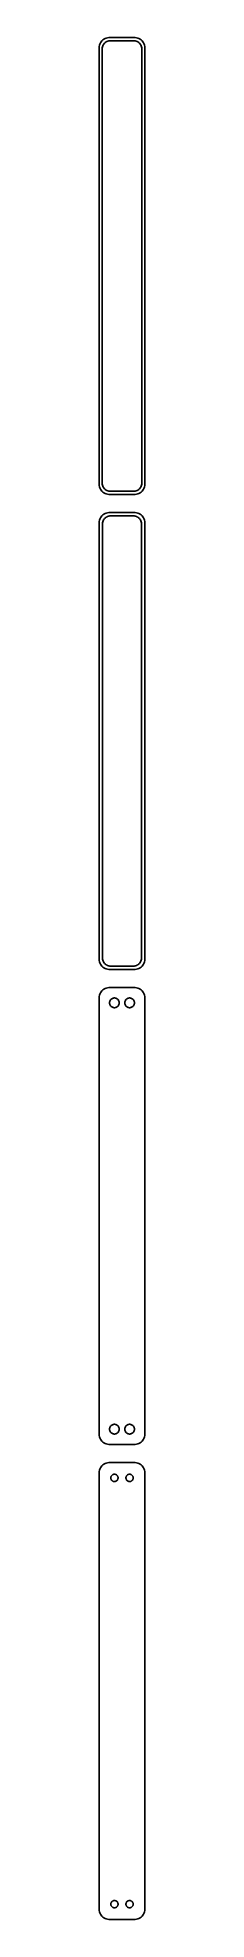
# Model space of a CAD drawing. Header units: metres. Extents: x -11 to 11, y 590 to 1516.
import ezdxf

# ---------------------------------------------------------------- set-up
doc = ezdxf.new("R2010")
doc.units = ezdxf.units.M

msp = doc.modelspace()

# ---------------------------------------------------------------- linework, layer by layer
for p, q in [((-11.2106, 1512.13), (-11.25, 1511.5)), ((-11.25, 1511.5), (-11.25, 1296.5)), ((-11.0929, 1512.74), (-11.2106, 1512.13)), ((-10.8989, 1513.34), (-11.0929, 1512.74)), ((-10.6315, 1513.91), (-10.8989, 1513.34)), ((-10.2951, 1514.44), (-10.6315, 1513.91)), ((-9.89484, 1514.92), (-10.2951, 1514.44)), ((-9.43712, 1515.35), (-9.89484, 1514.92)), ((-9.75, 1511), (-9.71844, 1511.5)), ((-9.75, 1297), (-9.75, 1511)), ((-9.71844, 1511.5), (-9.62433, 1511.99)), ((-9.62433, 1511.99), (-9.4691, 1512.47)), ((-9.4691, 1512.47), (-9.25522, 1512.93)), ((-8.92912, 1515.72), (-9.43712, 1515.35)), ((-9.25522, 1512.93), (-8.98605, 1513.35)), ((-8.98605, 1513.35), (-8.66586, 1513.74)), ((-8.37889, 1516.02), (-8.92912, 1515.72)), ((-8.66586, 1513.74), (-8.29968, 1514.08)), ((-7.79507, 1516.26), (-8.37889, 1516.02)), ((-8.29968, 1514.08), (-7.8933, 1514.38)), ((-7.8933, 1514.38), (-7.45311, 1514.62)), ((-7.1869, 1516.41), (-7.79507, 1516.26)), ((-7.45311, 1514.62), (-6.98605, 1514.8)), ((-6.56395, 1516.49), (-7.1869, 1516.41)), ((-6.98605, 1514.8), (-6.49951, 1514.93)), ((6.56395, 1516.49), (-6.56395, 1516.49)), ((-6.49951, 1514.93), (-6.00116, 1514.99)), ((-6.00116, 1514.99), (6.00116, 1514.99)), ((6.00116, 1514.99), (6.49951, 1514.93)), ((6.49951, 1514.93), (6.98605, 1514.8)), ((7.1869, 1516.41), (6.56395, 1516.49)), ((6.98605, 1514.8), (7.45311, 1514.62)), ((7.79507, 1516.26), (7.1869, 1516.41)), ((7.45311, 1514.62), (7.8933, 1514.38)), ((8.37889, 1516.02), (7.79507, 1516.26)), ((7.8933, 1514.38), (8.29968, 1514.08)), ((8.29968, 1514.08), (8.66586, 1513.74)), ((8.92912, 1515.72), (8.37889, 1516.02)), ((8.66586, 1513.74), (8.98605, 1513.35)), ((9.43712, 1515.35), (8.92912, 1515.72)), ((8.98605, 1513.35), (9.25522, 1512.93)), ((9.25522, 1512.93), (9.4691, 1512.47)), ((9.89484, 1514.92), (9.43712, 1515.35)), ((9.4691, 1512.47), (9.62433, 1511.99)), ((9.62433, 1511.99), (9.71844, 1511.5)), ((9.71844, 1511.5), (9.75, 1511)), ((9.75, 1511), (9.75, 1297)), ((10.2951, 1514.44), (9.89484, 1514.92)), ((10.6315, 1513.91), (10.2951, 1514.44)), ((10.8989, 1513.34), (10.6315, 1513.91)), ((11.0929, 1512.74), (10.8989, 1513.34)), ((11.2106, 1512.13), (11.0929, 1512.74)), ((11.25, 1511.5), (11.2106, 1512.13)), ((11.25, 1296.5), (11.25, 1511.5)), ((-11.25, 1296.5), (-11.2106, 1295.87)), ((-11.2106, 1295.87), (-11.0929, 1295.26)), ((-11.0929, 1295.26), (-10.8989, 1294.66)), ((-10.8989, 1294.66), (-10.6315, 1294.09)), ((-10.6315, 1294.09), (-10.2951, 1293.56)), ((-10.2951, 1293.56), (-9.89484, 1293.08)), ((-9.89484, 1293.08), (-9.43712, 1292.65)), ((-9.71844, 1296.5), (-9.75, 1297)), ((-9.62433, 1296.01), (-9.71844, 1296.5)), ((-9.4691, 1295.53), (-9.62433, 1296.01)), ((-9.25522, 1295.07), (-9.4691, 1295.53)), ((-9.43712, 1292.65), (-8.92912, 1292.28)), ((-8.98605, 1294.65), (-9.25522, 1295.07)), ((-8.66586, 1294.26), (-8.98605, 1294.65)), ((-8.92912, 1292.28), (-8.37889, 1291.98)), ((-8.29968, 1293.92), (-8.66586, 1294.26)), ((-8.37889, 1291.98), (-7.79507, 1291.74)), ((-7.8933, 1293.62), (-8.29968, 1293.92)), ((-7.45311, 1293.38), (-7.8933, 1293.62)), ((-7.79507, 1291.74), (-7.1869, 1291.59)), ((-6.98605, 1293.2), (-7.45311, 1293.38)), ((-7.1869, 1291.59), (-6.56395, 1291.51)), ((-6.49951, 1293.07), (-6.98605, 1293.2)), ((-6.56395, 1291.51), (6.56395, 1291.51)), ((-6.00116, 1293.01), (-6.49951, 1293.07)), ((6.00116, 1293.01), (-6.00116, 1293.01)), ((6.49951, 1293.07), (6.00116, 1293.01)), ((6.98605, 1293.2), (6.49951, 1293.07)), ((6.56395, 1291.51), (7.1869, 1291.59)), ((7.45311, 1293.38), (6.98605, 1293.2)), ((7.1869, 1291.59), (7.79507, 1291.74)), ((7.8933, 1293.62), (7.45311, 1293.38)), ((7.79507, 1291.74), (8.37889, 1291.98)), ((8.29968, 1293.92), (7.8933, 1293.62)), ((8.66586, 1294.26), (8.29968, 1293.92)), ((8.37889, 1291.98), (8.92912, 1292.28)), ((8.98605, 1294.65), (8.66586, 1294.26)), ((8.92912, 1292.28), (9.43712, 1292.65)), ((9.25522, 1295.07), (8.98605, 1294.65)), ((9.4691, 1295.53), (9.25522, 1295.07)), ((9.43712, 1292.65), (9.89484, 1293.08)), ((9.62433, 1296.01), (9.4691, 1295.53)), ((9.71844, 1296.5), (9.62433, 1296.01)), ((9.75, 1297), (9.71844, 1296.5)), ((9.89484, 1293.08), (10.2951, 1293.56)), ((10.2951, 1293.56), (10.6315, 1294.09)), ((10.6315, 1294.09), (10.8989, 1294.66)), ((10.8989, 1294.66), (11.0929, 1295.26)), ((11.0929, 1295.26), (11.2106, 1295.87)), ((11.2106, 1295.87), (11.25, 1296.5)), ((-10.8989, 1279.34), (-11.0929, 1278.74)), ((-10.6315, 1279.91), (-10.8989, 1279.34)), ((-10.2951, 1280.44), (-10.6315, 1279.91)), ((-9.89484, 1280.92), (-10.2951, 1280.44)), ((-9.43712, 1281.35), (-9.89484, 1280.92)), ((-8.92912, 1281.72), (-9.43712, 1281.35)), ((-9.1436, 1278.87), (-8.88301, 1279.28)), ((-8.37889, 1282.02), (-8.92912, 1281.72)), ((-8.88301, 1279.28), (-8.57301, 1279.65)), ((-8.57301, 1279.65), (-8.21851, 1279.98)), ((-7.79507, 1282.26), (-8.37889, 1282.02)), ((-8.21851, 1279.98), (-7.82506, 1280.27)), ((-7.82506, 1280.27), (-7.39888, 1280.5)), ((-7.1869, 1282.41), (-7.79507, 1282.26)), ((-7.39888, 1280.5), (-6.9467, 1280.68)), ((-6.56395, 1282.49), (-7.1869, 1282.41)), ((-6.9467, 1280.68), (-6.47565, 1280.8)), ((6.56395, 1282.49), (-6.56395, 1282.49)), ((-6.47565, 1280.8), (-5.99316, 1280.86)), ((-5.99316, 1280.86), (5.99316, 1280.86)), ((5.99316, 1280.86), (6.47565, 1280.8)), ((6.47565, 1280.8), (6.9467, 1280.68)), ((7.1869, 1282.41), (6.56395, 1282.49)), ((6.9467, 1280.68), (7.39888, 1280.5)), ((7.79507, 1282.26), (7.1869, 1282.41)), ((7.39888, 1280.5), (7.82506, 1280.27)), ((8.37889, 1282.02), (7.79507, 1282.26)), ((7.82506, 1280.27), (8.21851, 1279.98)), ((8.21851, 1279.98), (8.57301, 1279.65)), ((8.92912, 1281.72), (8.37889, 1282.02)), ((8.57301, 1279.65), (8.88301, 1279.28)), ((8.88301, 1279.28), (9.1436, 1278.87)), ((9.43712, 1281.35), (8.92912, 1281.72)), ((9.89484, 1280.92), (9.43712, 1281.35)), ((10.2951, 1280.44), (9.89484, 1280.92)), ((10.6315, 1279.91), (10.2951, 1280.44)), ((10.8989, 1279.34), (10.6315, 1279.91)), ((11.0929, 1278.74), (10.8989, 1279.34)), ((-11.2106, 1278.13), (-11.25, 1277.5)), ((-11.25, 1277.5), (-11.25, 1062.5)), ((-11.0929, 1278.74), (-11.2106, 1278.13)), ((-9.62262, 1277), (-9.59209, 1277.49)), ((-9.62262, 1063), (-9.62262, 1277)), ((-9.59209, 1277.49), (-9.50096, 1277.96)), ((-9.50096, 1277.96), (-9.35068, 1278.43)), ((-9.35068, 1278.43), (-9.1436, 1278.87)), ((9.1436, 1278.87), (9.35068, 1278.43)), ((9.35068, 1278.43), (9.50096, 1277.96)), ((9.50096, 1277.96), (9.59209, 1277.49)), ((9.59209, 1277.49), (9.62262, 1277)), ((9.62262, 1277), (9.62262, 1063)), ((11.2106, 1278.13), (11.0929, 1278.74)), ((11.25, 1277.5), (11.2106, 1278.13)), ((11.25, 1062.5), (11.25, 1277.5)), ((-11.25, 1062.5), (-11.2106, 1061.87)), ((-11.2106, 1061.87), (-11.0929, 1061.26)), ((-11.0929, 1061.26), (-10.8989, 1060.66)), ((-10.8989, 1060.66), (-10.6315, 1060.09)), ((-10.6315, 1060.09), (-10.2951, 1059.56)), ((-10.2951, 1059.56), (-9.89484, 1059.08)), ((-9.89484, 1059.08), (-9.43712, 1058.65)), ((-9.59209, 1062.51), (-9.62262, 1063)), ((-9.50096, 1062.04), (-9.59209, 1062.51)), ((-9.35068, 1061.57), (-9.50096, 1062.04)), ((-9.43712, 1058.65), (-8.92912, 1058.28)), ((-9.1436, 1061.13), (-9.35068, 1061.57)), ((-8.88301, 1060.72), (-9.1436, 1061.13)), ((-8.92912, 1058.28), (-8.37889, 1057.98)), ((-8.57301, 1060.35), (-8.88301, 1060.72)), ((-8.21851, 1060.02), (-8.57301, 1060.35)), ((-8.37889, 1057.98), (-7.79507, 1057.74)), ((-7.82506, 1059.73), (-8.21851, 1060.02)), ((-7.39888, 1059.5), (-7.82506, 1059.73)), ((-7.79507, 1057.74), (-7.1869, 1057.59)), ((-6.9467, 1059.32), (-7.39888, 1059.5)), ((-7.1869, 1057.59), (-6.56395, 1057.51)), ((-6.47565, 1059.2), (-6.9467, 1059.32)), ((-6.56395, 1057.51), (6.56395, 1057.51)), ((-5.99316, 1059.14), (-6.47565, 1059.2)), ((5.99316, 1059.14), (-5.99316, 1059.14)), ((6.47565, 1059.2), (5.99316, 1059.14)), ((6.9467, 1059.32), (6.47565, 1059.2)), ((6.56395, 1057.51), (7.1869, 1057.59)), ((7.39888, 1059.5), (6.9467, 1059.32)), ((7.1869, 1057.59), (7.79507, 1057.74)), ((7.82506, 1059.73), (7.39888, 1059.5)), ((7.79507, 1057.74), (8.37889, 1057.98)), ((8.21851, 1060.02), (7.82506, 1059.73)), ((8.57301, 1060.35), (8.21851, 1060.02)), ((8.37889, 1057.98), (8.92912, 1058.28)), ((8.88301, 1060.72), (8.57301, 1060.35)), ((9.1436, 1061.13), (8.88301, 1060.72)), ((8.92912, 1058.28), (9.43712, 1058.65)), ((9.35068, 1061.57), (9.1436, 1061.13)), ((9.50096, 1062.04), (9.35068, 1061.57)), ((9.43712, 1058.65), (9.89484, 1059.08)), ((9.59209, 1062.51), (9.50096, 1062.04)), ((9.62262, 1063), (9.59209, 1062.51)), ((9.89484, 1059.08), (10.2951, 1059.56)), ((10.2951, 1059.56), (10.6315, 1060.09)), ((10.6315, 1060.09), (10.8989, 1060.66)), ((10.8989, 1060.66), (11.0929, 1061.26)), ((11.0929, 1061.26), (11.2106, 1061.87)), ((11.2106, 1061.87), (11.25, 1062.5)), ((-8.92912, 1047.72), (-9.43712, 1047.35)), ((-8.37889, 1048.02), (-8.92912, 1047.72)), ((-7.79507, 1048.26), (-8.37889, 1048.02)), ((-7.1869, 1048.41), (-7.79507, 1048.26)), ((-6.56395, 1048.49), (-7.1869, 1048.41)), ((6.56395, 1048.49), (-6.56395, 1048.49)), ((7.1869, 1048.41), (6.56395, 1048.49)), ((7.79507, 1048.26), (7.1869, 1048.41)), ((8.37889, 1048.02), (7.79507, 1048.26)), ((8.92912, 1047.72), (8.37889, 1048.02)), ((9.43712, 1047.35), (8.92912, 1047.72)), ((-11.2106, 1044.13), (-11.25, 1043.5)), ((-11.25, 1043.5), (-11.25, 828.5)), ((-11.0929, 1044.74), (-11.2106, 1044.13)), ((-10.8989, 1045.34), (-11.0929, 1044.74)), ((-10.6315, 1045.91), (-10.8989, 1045.34)), ((-10.2951, 1046.44), (-10.6315, 1045.91)), ((-9.89484, 1046.92), (-10.2951, 1046.44)), ((-9.43712, 1047.35), (-9.89484, 1046.92)), ((-6.14999, 1041), (-6.13107, 1041.3)), ((-6.13107, 1040.7), (-6.14999, 1041)), ((-6.13107, 1041.3), (-6.07458, 1041.6)), ((-6.07458, 1040.4), (-6.13107, 1040.7)), ((-6.07458, 1041.6), (-5.98146, 1041.88)), ((-5.98146, 1040.12), (-6.07458, 1040.4)), ((-5.98146, 1041.88), (-5.85313, 1042.16)), ((-5.85313, 1039.84), (-5.98146, 1040.12)), ((-5.85313, 1042.16), (-5.69164, 1042.41)), ((-5.69164, 1039.59), (-5.85313, 1039.84)), ((-5.69164, 1042.41), (-5.49951, 1042.64)), ((-5.49951, 1039.36), (-5.69164, 1039.59)), ((-5.49951, 1042.64), (-5.27982, 1042.85)), ((-5.27982, 1039.15), (-5.49951, 1039.36)), ((-5.27982, 1042.85), (-5.03598, 1043.03)), ((-5.03598, 1038.97), (-5.27982, 1039.15)), ((-5.03598, 1043.03), (-4.77187, 1043.17)), ((-4.77187, 1038.83), (-5.03598, 1038.97)), ((-4.77187, 1043.17), (-4.49164, 1043.28)), ((-4.49164, 1038.72), (-4.77187, 1038.83)), ((-4.49164, 1043.28), (-4.19971, 1043.36)), ((-4.19971, 1038.64), (-4.49164, 1038.72)), ((-4.19971, 1043.36), (-3.9007, 1043.4)), ((-3.9007, 1038.6), (-4.19971, 1038.64)), ((-3.9007, 1043.4), (-3.59929, 1043.4)), ((-3.59929, 1038.6), (-3.9007, 1038.6)), ((-3.59929, 1043.4), (-3.30028, 1043.36)), ((-3.30028, 1038.64), (-3.59929, 1038.6)), ((-3.30028, 1043.36), (-3.00835, 1043.28)), ((-3.00835, 1038.72), (-3.30028, 1038.64)), ((-3.00835, 1043.28), (-2.72812, 1043.17)), ((-2.72812, 1038.83), (-3.00835, 1038.72)), ((-2.72812, 1043.17), (-2.464, 1043.03)), ((-2.464, 1038.97), (-2.72812, 1038.83)), ((-2.464, 1043.03), (-2.22017, 1042.85)), ((-2.22017, 1039.15), (-2.464, 1038.97)), ((-2.22017, 1042.85), (-2.00047, 1042.64)), ((-2.00047, 1039.36), (-2.22017, 1039.15)), ((-2.00047, 1042.64), (-1.80835, 1042.41)), ((-1.80835, 1039.59), (-2.00047, 1039.36)), ((-1.80835, 1042.41), (-1.64685, 1042.16)), ((-1.64685, 1039.84), (-1.80835, 1039.59)), ((-1.64685, 1042.16), (-1.51852, 1041.88)), ((-1.51852, 1040.12), (-1.64685, 1039.84)), ((-1.51852, 1041.88), (-1.4254, 1041.6)), ((-1.4254, 1040.4), (-1.51852, 1040.12)), ((-1.4254, 1041.6), (-1.36891, 1041.3)), ((-1.36891, 1040.7), (-1.4254, 1040.4)), ((-1.36891, 1041.3), (-1.34999, 1041)), ((-1.34999, 1041), (-1.36891, 1040.7)), ((1.34999, 1041), (1.36891, 1041.3)), ((1.36891, 1040.7), (1.34999, 1041)), ((1.36891, 1041.3), (1.4254, 1041.6)), ((1.4254, 1040.4), (1.36891, 1040.7)), ((1.4254, 1041.6), (1.51852, 1041.88)), ((1.51852, 1040.12), (1.4254, 1040.4)), ((1.51852, 1041.88), (1.64685, 1042.16)), ((1.64685, 1039.84), (1.51852, 1040.12)), ((1.64685, 1042.16), (1.80835, 1042.41)), ((1.80835, 1039.59), (1.64685, 1039.84)), ((1.80835, 1042.41), (2.00047, 1042.64)), ((2.00047, 1039.36), (1.80835, 1039.59)), ((2.00047, 1042.64), (2.22017, 1042.85)), ((2.22017, 1039.15), (2.00047, 1039.36)), ((2.22017, 1042.85), (2.464, 1043.03)), ((2.464, 1038.97), (2.22017, 1039.15)), ((2.464, 1043.03), (2.72812, 1043.17)), ((2.72812, 1038.83), (2.464, 1038.97)), ((2.72812, 1043.17), (3.00835, 1043.28)), ((3.00835, 1038.72), (2.72812, 1038.83)), ((3.00835, 1043.28), (3.30028, 1043.36)), ((3.30028, 1038.64), (3.00835, 1038.72)), ((3.30028, 1043.36), (3.59929, 1043.4)), ((3.59929, 1038.6), (3.30028, 1038.64)), ((3.59929, 1043.4), (3.9007, 1043.4)), ((3.9007, 1038.6), (3.59929, 1038.6)), ((3.9007, 1043.4), (4.19971, 1043.36)), ((4.19971, 1038.64), (3.9007, 1038.6)), ((4.19971, 1043.36), (4.49164, 1043.28)), ((4.49164, 1038.72), (4.19971, 1038.64)), ((4.49164, 1043.28), (4.77187, 1043.17)), ((4.77187, 1038.83), (4.49164, 1038.72)), ((4.77187, 1043.17), (5.03598, 1043.03)), ((5.03598, 1038.97), (4.77187, 1038.83)), ((5.03598, 1043.03), (5.27982, 1042.85)), ((5.27982, 1039.15), (5.03598, 1038.97)), ((5.27982, 1042.85), (5.49951, 1042.64)), ((5.49951, 1039.36), (5.27982, 1039.15)), ((5.49951, 1042.64), (5.69164, 1042.41)), ((5.69164, 1039.59), (5.49951, 1039.36)), ((5.69164, 1042.41), (5.85313, 1042.16)), ((5.85313, 1039.84), (5.69164, 1039.59)), ((5.85313, 1042.16), (5.98146, 1041.88)), ((5.98146, 1040.12), (5.85313, 1039.84)), ((5.98146, 1041.88), (6.07458, 1041.6)), ((6.07458, 1040.4), (5.98146, 1040.12)), ((6.07458, 1041.6), (6.13107, 1041.3)), ((6.13107, 1040.7), (6.07458, 1040.4)), ((6.13107, 1041.3), (6.14999, 1041)), ((6.14999, 1041), (6.13107, 1040.7)), ((9.89484, 1046.92), (9.43712, 1047.35)), ((10.2951, 1046.44), (9.89484, 1046.92)), ((10.6315, 1045.91), (10.2951, 1046.44)), ((10.8989, 1045.34), (10.6315, 1045.91)), ((11.0929, 1044.74), (10.8989, 1045.34)), ((11.2106, 1044.13), (11.0929, 1044.74)), ((11.25, 1043.5), (11.2106, 1044.13)), ((11.25, 828.5), (11.25, 1043.5)), ((-11.25, 828.5), (-11.2106, 827.873)), ((-11.2106, 827.873), (-11.0929, 827.257)), ((-11.0929, 827.257), (-10.8989, 826.659)), ((-10.8989, 826.659), (-10.6315, 826.091)), ((-10.6315, 826.091), (-10.2951, 825.561)), ((-10.2951, 825.561), (-9.89484, 825.077)), ((-9.89484, 825.077), (-9.43712, 824.647)), ((-6.14999, 831), (-6.13107, 831.301)), ((-6.13107, 830.699), (-6.14999, 831)), ((-6.13107, 831.301), (-6.07458, 831.597)), ((-6.07458, 830.403), (-6.13107, 830.699)), ((-6.07458, 831.597), (-5.98146, 831.883)), ((-5.98146, 830.117), (-6.07458, 830.403)), ((-5.98146, 831.883), (-5.85313, 832.156)), ((-5.85313, 829.844), (-5.98146, 830.117)), ((-5.85313, 832.156), (-5.69164, 832.411)), ((-5.69164, 829.589), (-5.85313, 829.844)), ((-5.69164, 832.411), (-5.49951, 832.643)), ((-5.49951, 829.357), (-5.69164, 829.589)), ((-5.49951, 832.643), (-5.27982, 832.849)), ((-5.27982, 829.151), (-5.49951, 829.357)), ((-5.27982, 832.849), (-5.03598, 833.026)), ((-5.03598, 828.974), (-5.27982, 829.151)), ((-5.03598, 833.026), (-4.77187, 833.172)), ((-4.77187, 828.828), (-5.03598, 828.974)), ((-4.77187, 833.172), (-4.49164, 833.283)), ((-4.49164, 828.717), (-4.77187, 828.828)), ((-4.49164, 833.283), (-4.19971, 833.357)), ((-4.19971, 828.643), (-4.49164, 828.717)), ((-4.19971, 833.357), (-3.9007, 833.395)), ((-3.9007, 828.605), (-4.19971, 828.643)), ((-3.9007, 833.395), (-3.59929, 833.395)), ((-3.59929, 828.605), (-3.9007, 828.605)), ((-3.59929, 833.395), (-3.30028, 833.357)), ((-3.30028, 828.643), (-3.59929, 828.605)), ((-3.30028, 833.357), (-3.00835, 833.283)), ((-3.00835, 828.717), (-3.30028, 828.643)), ((-3.00835, 833.283), (-2.72812, 833.172)), ((-2.72812, 828.828), (-3.00835, 828.717)), ((-2.72812, 833.172), (-2.464, 833.026)), ((-2.464, 828.974), (-2.72812, 828.828)), ((-2.464, 833.026), (-2.22017, 832.849)), ((-2.22017, 829.151), (-2.464, 828.974)), ((-2.22017, 832.849), (-2.00047, 832.643)), ((-2.00047, 829.357), (-2.22017, 829.151)), ((-2.00047, 832.643), (-1.80835, 832.411)), ((-1.80835, 829.589), (-2.00047, 829.357)), ((-1.80835, 832.411), (-1.64685, 832.156)), ((-1.64685, 829.844), (-1.80835, 829.589)), ((-1.64685, 832.156), (-1.51852, 831.883)), ((-1.51852, 830.117), (-1.64685, 829.844)), ((-1.51852, 831.883), (-1.4254, 831.597)), ((-1.4254, 830.403), (-1.51852, 830.117)), ((-1.4254, 831.597), (-1.36891, 831.301)), ((-1.36891, 830.699), (-1.4254, 830.403)), ((-1.36891, 831.301), (-1.34999, 831)), ((-1.34999, 831), (-1.36891, 830.699)), ((1.34999, 831), (1.36891, 831.301)), ((1.36891, 830.699), (1.34999, 831)), ((1.36891, 831.301), (1.4254, 831.597)), ((1.4254, 830.403), (1.36891, 830.699)), ((1.4254, 831.597), (1.51852, 831.883)), ((1.51852, 830.117), (1.4254, 830.403)), ((1.51852, 831.883), (1.64685, 832.156)), ((1.64685, 829.844), (1.51852, 830.117)), ((1.64685, 832.156), (1.80835, 832.411)), ((1.80835, 829.589), (1.64685, 829.844)), ((1.80835, 832.411), (2.00047, 832.643)), ((2.00047, 829.357), (1.80835, 829.589)), ((2.00047, 832.643), (2.22017, 832.849)), ((2.22017, 829.151), (2.00047, 829.357)), ((2.22017, 832.849), (2.464, 833.026)), ((2.464, 828.974), (2.22017, 829.151)), ((2.464, 833.026), (2.72812, 833.172)), ((2.72812, 828.828), (2.464, 828.974)), ((2.72812, 833.172), (3.00835, 833.283)), ((3.00835, 828.717), (2.72812, 828.828)), ((3.00835, 833.283), (3.30028, 833.357)), ((3.30028, 828.643), (3.00835, 828.717)), ((3.30028, 833.357), (3.59929, 833.395)), ((3.59929, 828.605), (3.30028, 828.643)), ((3.59929, 833.395), (3.9007, 833.395)), ((3.9007, 828.605), (3.59929, 828.605)), ((3.9007, 833.395), (4.19971, 833.357)), ((4.19971, 828.643), (3.9007, 828.605)), ((4.19971, 833.357), (4.49164, 833.283)), ((4.49164, 828.717), (4.19971, 828.643)), ((4.49164, 833.283), (4.77187, 833.172)), ((4.77187, 828.828), (4.49164, 828.717)), ((4.77187, 833.172), (5.03598, 833.026)), ((5.03598, 828.974), (4.77187, 828.828)), ((5.03598, 833.026), (5.27982, 832.849)), ((5.27982, 829.151), (5.03598, 828.974)), ((5.27982, 832.849), (5.49951, 832.643)), ((5.49951, 829.357), (5.27982, 829.151)), ((5.49951, 832.643), (5.69164, 832.411)), ((5.69164, 829.589), (5.49951, 829.357)), ((5.69164, 832.411), (5.85313, 832.156)), ((5.85313, 829.844), (5.69164, 829.589)), ((5.85313, 832.156), (5.98146, 831.883)), ((5.98146, 830.117), (5.85313, 829.844)), ((5.98146, 831.883), (6.07458, 831.597)), ((6.07458, 830.403), (5.98146, 830.117)), ((6.07458, 831.597), (6.13107, 831.301)), ((6.13107, 830.699), (6.07458, 830.403)), ((6.13107, 831.301), (6.14999, 831)), ((6.14999, 831), (6.13107, 830.699)), ((9.43712, 824.647), (9.89484, 825.077)), ((9.89484, 825.077), (10.2951, 825.561)), ((10.2951, 825.561), (10.6315, 826.091)), ((10.6315, 826.091), (10.8989, 826.659)), ((10.8989, 826.659), (11.0929, 827.257)), ((11.0929, 827.257), (11.2106, 827.873)), ((11.2106, 827.873), (11.25, 828.5)), ((-9.43712, 824.647), (-8.92912, 824.278)), ((-8.92912, 824.278), (-8.37889, 823.976)), ((-8.37889, 823.976), (-7.79507, 823.745)), ((-7.79507, 823.745), (-7.1869, 823.589)), ((-7.1869, 823.589), (-6.56395, 823.51)), ((-6.56395, 823.51), (6.56395, 823.51)), ((6.56395, 823.51), (7.1869, 823.589)), ((7.1869, 823.589), (7.79507, 823.745)), ((7.79507, 823.745), (8.37889, 823.976)), ((8.37889, 823.976), (8.92912, 824.278)), ((8.92912, 824.278), (9.43712, 824.647)), ((-11.2106, 810.127), (-11.25, 809.5)), ((-11.25, 809.5), (-11.25, 594.5)), ((-11.0929, 810.743), (-11.2106, 810.127)), ((-10.8989, 811.341), (-11.0929, 810.743)), ((-10.6315, 811.909), (-10.8989, 811.341)), ((-10.2951, 812.439), (-10.6315, 811.909)), ((-9.89484, 812.923), (-10.2951, 812.439)), ((-9.43712, 813.353), (-9.89484, 812.923)), ((-8.92912, 813.722), (-9.43712, 813.353)), ((-8.37889, 814.024), (-8.92912, 813.722)), ((-7.79507, 814.255), (-8.37889, 814.024)), ((-7.1869, 814.411), (-7.79507, 814.255)), ((-6.56395, 814.49), (-7.1869, 814.411)), ((6.56395, 814.49), (-6.56395, 814.49)), ((-5.54999, 807), (-5.5358, 807.226)), ((-5.5358, 806.774), (-5.54999, 807)), ((-5.5358, 807.226), (-5.49344, 807.448)), ((-5.49344, 806.552), (-5.5358, 806.774)), ((-5.49344, 807.448), (-5.42358, 807.663)), ((-5.42358, 806.337), (-5.49344, 806.552)), ((-5.42358, 807.663), (-5.32735, 807.867)), ((-5.32735, 807.867), (-5.20622, 808.058)), ((-5.20622, 808.058), (-5.06213, 808.232)), ((-5.06213, 808.232), (-4.89735, 808.387)), ((-4.89735, 808.387), (-4.71448, 808.52)), ((-4.71448, 808.52), (-4.51639, 808.629)), ((-4.51639, 808.629), (-4.30623, 808.712)), ((-4.30623, 808.712), (-4.08728, 808.768)), ((-4.08728, 808.768), (-3.86302, 808.796)), ((-3.86302, 808.796), (-3.63696, 808.796)), ((-3.63696, 808.796), (-3.4127, 808.768)), ((-3.4127, 808.768), (-3.19376, 808.712)), ((-3.19376, 808.712), (-2.9836, 808.629)), ((-2.9836, 808.629), (-2.78551, 808.52)), ((-2.78551, 808.52), (-2.60263, 808.387)), ((-2.60263, 808.387), (-2.43785, 808.232)), ((-2.43785, 808.232), (-2.29376, 808.058)), ((-2.29376, 808.058), (-2.17264, 807.867)), ((-2.17264, 807.867), (-2.0764, 807.663)), ((-2.0764, 807.663), (-2.00655, 807.448)), ((-2.00655, 806.552), (-2.0764, 806.337)), ((-2.00655, 807.448), (-1.96419, 807.226)), ((-1.96419, 806.774), (-2.00655, 806.552)), ((-1.96419, 807.226), (-1.95, 807)), ((-1.95, 807), (-1.96419, 806.774)), ((1.95, 807), (1.96419, 807.226)), ((1.96419, 806.774), (1.95, 807)), ((1.96419, 807.226), (2.00655, 807.448)), ((2.00655, 806.552), (1.96419, 806.774)), ((2.00655, 807.448), (2.0764, 807.663)), ((2.0764, 806.337), (2.00655, 806.552)), ((2.0764, 807.663), (2.17264, 807.867)), ((2.17264, 807.867), (2.29376, 808.058)), ((2.29376, 808.058), (2.43785, 808.232)), ((2.43785, 808.232), (2.60263, 808.387)), ((2.60263, 808.387), (2.78551, 808.52)), ((2.78551, 808.52), (2.9836, 808.629)), ((2.9836, 808.629), (3.19376, 808.712)), ((3.19376, 808.712), (3.4127, 808.768)), ((3.4127, 808.768), (3.63696, 808.796)), ((3.63696, 808.796), (3.86302, 808.796)), ((3.86302, 808.796), (4.08728, 808.768)), ((4.08728, 808.768), (4.30623, 808.712)), ((4.30623, 808.712), (4.51639, 808.629)), ((4.51639, 808.629), (4.71448, 808.52)), ((4.71448, 808.52), (4.89735, 808.387)), ((4.89735, 808.387), (5.06213, 808.232)), ((5.06213, 808.232), (5.20622, 808.058)), ((5.20622, 808.058), (5.32735, 807.867)), ((5.32735, 807.867), (5.42358, 807.663)), ((5.42358, 807.663), (5.49344, 807.448)), ((5.49344, 806.552), (5.42358, 806.337)), ((5.49344, 807.448), (5.5358, 807.226)), ((5.5358, 806.774), (5.49344, 806.552)), ((5.5358, 807.226), (5.54999, 807)), ((5.54999, 807), (5.5358, 806.774)), ((7.1869, 814.411), (6.56395, 814.49)), ((7.79507, 814.255), (7.1869, 814.411)), ((8.37889, 814.024), (7.79507, 814.255)), ((8.92912, 813.722), (8.37889, 814.024)), ((9.43712, 813.353), (8.92912, 813.722)), ((9.89484, 812.923), (9.43712, 813.353)), ((10.2951, 812.439), (9.89484, 812.923)), ((10.6315, 811.909), (10.2951, 812.439)), ((10.8989, 811.341), (10.6315, 811.909)), ((11.0929, 810.743), (10.8989, 811.341)), ((11.2106, 810.127), (11.0929, 810.743)), ((11.25, 809.5), (11.2106, 810.127)), ((11.25, 594.5), (11.25, 809.5)), ((-5.32735, 806.133), (-5.42358, 806.337)), ((-5.20622, 805.942), (-5.32735, 806.133)), ((-5.06213, 805.768), (-5.20622, 805.942)), ((-4.89735, 805.613), (-5.06213, 805.768)), ((-4.71448, 805.48), (-4.89735, 805.613)), ((-4.51639, 805.371), (-4.71448, 805.48)), ((-4.30623, 805.288), (-4.51639, 805.371)), ((-4.08728, 805.232), (-4.30623, 805.288)), ((-3.86302, 805.204), (-4.08728, 805.232)), ((-3.63696, 805.204), (-3.86302, 805.204)), ((-3.4127, 805.232), (-3.63696, 805.204)), ((-3.19376, 805.288), (-3.4127, 805.232)), ((-2.9836, 805.371), (-3.19376, 805.288)), ((-2.78551, 805.48), (-2.9836, 805.371)), ((-2.60263, 805.613), (-2.78551, 805.48)), ((-2.43785, 805.768), (-2.60263, 805.613)), ((-2.29376, 805.942), (-2.43785, 805.768)), ((-2.17264, 806.133), (-2.29376, 805.942)), ((-2.0764, 806.337), (-2.17264, 806.133)), ((2.17264, 806.133), (2.0764, 806.337)), ((2.29376, 805.942), (2.17264, 806.133)), ((2.43785, 805.768), (2.29376, 805.942)), ((2.60263, 805.613), (2.43785, 805.768)), ((2.78551, 805.48), (2.60263, 805.613)), ((2.9836, 805.371), (2.78551, 805.48)), ((3.19376, 805.288), (2.9836, 805.371)), ((3.4127, 805.232), (3.19376, 805.288)), ((3.63696, 805.204), (3.4127, 805.232)), ((3.86302, 805.204), (3.63696, 805.204)), ((4.08728, 805.232), (3.86302, 805.204)), ((4.30623, 805.288), (4.08728, 805.232)), ((4.51639, 805.371), (4.30623, 805.288)), ((4.71448, 805.48), (4.51639, 805.371)), ((4.89735, 805.613), (4.71448, 805.48)), ((5.06213, 805.768), (4.89735, 805.613)), ((5.20622, 805.942), (5.06213, 805.768)), ((5.32735, 806.133), (5.20622, 805.942)), ((5.42358, 806.337), (5.32735, 806.133)), ((-11.25, 594.5), (-11.2106, 593.873)), ((-11.2106, 593.873), (-11.0929, 593.257)), ((-5.54999, 597), (-5.5358, 597.226)), ((-5.5358, 596.774), (-5.54999, 597)), ((-5.5358, 597.226), (-5.49344, 597.448)), ((-5.49344, 596.552), (-5.5358, 596.774)), ((-5.49344, 597.448), (-5.42358, 597.663)), ((-5.42358, 596.337), (-5.49344, 596.552)), ((-5.42358, 597.663), (-5.32735, 597.867)), ((-5.32735, 596.133), (-5.42358, 596.337)), ((-5.32735, 597.867), (-5.20622, 598.058)), ((-5.20622, 595.942), (-5.32735, 596.133)), ((-5.20622, 598.058), (-5.06213, 598.232)), ((-5.06213, 595.768), (-5.20622, 595.942)), ((-5.06213, 598.232), (-4.89735, 598.387)), ((-4.89735, 595.613), (-5.06213, 595.768)), ((-4.89735, 598.387), (-4.71448, 598.52)), ((-4.71448, 595.48), (-4.89735, 595.613)), ((-4.71448, 598.52), (-4.51639, 598.629)), ((-4.51639, 595.371), (-4.71448, 595.48)), ((-4.51639, 598.629), (-4.30623, 598.712)), ((-4.30623, 595.288), (-4.51639, 595.371)), ((-4.30623, 598.712), (-4.08728, 598.768)), ((-4.08728, 595.232), (-4.30623, 595.288)), ((-4.08728, 598.768), (-3.86302, 598.796)), ((-3.86302, 595.204), (-4.08728, 595.232)), ((-3.86302, 598.796), (-3.63696, 598.796)), ((-3.63696, 595.204), (-3.86302, 595.204)), ((-3.63696, 598.796), (-3.4127, 598.768)), ((-3.4127, 595.232), (-3.63696, 595.204)), ((-3.4127, 598.768), (-3.19376, 598.712)), ((-3.19376, 595.288), (-3.4127, 595.232)), ((-3.19376, 598.712), (-2.9836, 598.629)), ((-2.9836, 595.371), (-3.19376, 595.288)), ((-2.9836, 598.629), (-2.78551, 598.52)), ((-2.78551, 595.48), (-2.9836, 595.371)), ((-2.78551, 598.52), (-2.60263, 598.387)), ((-2.60263, 595.613), (-2.78551, 595.48)), ((-2.60263, 598.387), (-2.43785, 598.232)), ((-2.43785, 595.768), (-2.60263, 595.613)), ((-2.43785, 598.232), (-2.29376, 598.058)), ((-2.29376, 595.942), (-2.43785, 595.768)), ((-2.29376, 598.058), (-2.17264, 597.867)), ((-2.17264, 596.133), (-2.29376, 595.942)), ((-2.17264, 597.867), (-2.0764, 597.663)), ((-2.0764, 596.337), (-2.17264, 596.133)), ((-2.0764, 597.663), (-2.00655, 597.448)), ((-2.00655, 596.552), (-2.0764, 596.337)), ((-2.00655, 597.448), (-1.96419, 597.226)), ((-1.96419, 596.774), (-2.00655, 596.552)), ((-1.96419, 597.226), (-1.95, 597)), ((-1.95, 597), (-1.96419, 596.774)), ((1.95, 597), (1.96419, 597.226)), ((1.96419, 596.774), (1.95, 597)), ((1.96419, 597.226), (2.00655, 597.448)), ((2.00655, 596.552), (1.96419, 596.774)), ((2.00655, 597.448), (2.0764, 597.663)), ((2.0764, 596.337), (2.00655, 596.552)), ((2.0764, 597.663), (2.17264, 597.867)), ((2.17264, 596.133), (2.0764, 596.337)), ((2.17264, 597.867), (2.29376, 598.058)), ((2.29376, 595.942), (2.17264, 596.133)), ((2.29376, 598.058), (2.43785, 598.232)), ((2.43785, 595.768), (2.29376, 595.942)), ((2.43785, 598.232), (2.60263, 598.387)), ((2.60263, 595.613), (2.43785, 595.768)), ((2.60263, 598.387), (2.78551, 598.52)), ((2.78551, 595.48), (2.60263, 595.613)), ((2.78551, 598.52), (2.9836, 598.629)), ((2.9836, 595.371), (2.78551, 595.48)), ((2.9836, 598.629), (3.19376, 598.712)), ((3.19376, 595.288), (2.9836, 595.371)), ((3.19376, 598.712), (3.4127, 598.768)), ((3.4127, 595.232), (3.19376, 595.288)), ((3.4127, 598.768), (3.63696, 598.796)), ((3.63696, 595.204), (3.4127, 595.232)), ((3.63696, 598.796), (3.86302, 598.796)), ((3.86302, 595.204), (3.63696, 595.204)), ((3.86302, 598.796), (4.08728, 598.768)), ((4.08728, 595.232), (3.86302, 595.204)), ((4.08728, 598.768), (4.30623, 598.712)), ((4.30623, 595.288), (4.08728, 595.232)), ((4.30623, 598.712), (4.51639, 598.629)), ((4.51639, 595.371), (4.30623, 595.288)), ((4.51639, 598.629), (4.71448, 598.52)), ((4.71448, 595.48), (4.51639, 595.371)), ((4.71448, 598.52), (4.89735, 598.387)), ((4.89735, 595.613), (4.71448, 595.48)), ((4.89735, 598.387), (5.06213, 598.232)), ((5.06213, 595.768), (4.89735, 595.613)), ((5.06213, 598.232), (5.20622, 598.058)), ((5.20622, 595.942), (5.06213, 595.768)), ((5.20622, 598.058), (5.32735, 597.867)), ((5.32735, 596.133), (5.20622, 595.942)), ((5.32735, 597.867), (5.42358, 597.663)), ((5.42358, 596.337), (5.32735, 596.133)), ((5.42358, 597.663), (5.49344, 597.448)), ((5.49344, 596.552), (5.42358, 596.337)), ((5.49344, 597.448), (5.5358, 597.226)), ((5.5358, 596.774), (5.49344, 596.552)), ((5.5358, 597.226), (5.54999, 597)), ((5.54999, 597), (5.5358, 596.774)), ((11.0929, 593.257), (11.2106, 593.873)), ((11.2106, 593.873), (11.25, 594.5)), ((-11.0929, 593.257), (-10.8989, 592.659)), ((-10.8989, 592.659), (-10.6315, 592.091)), ((-10.6315, 592.091), (-10.2951, 591.561)), ((-10.2951, 591.561), (-9.89484, 591.077)), ((-9.89484, 591.077), (-9.43712, 590.647)), ((-9.43712, 590.647), (-8.92912, 590.278)), ((-8.92912, 590.278), (-8.37889, 589.976)), ((-8.37889, 589.976), (-7.79507, 589.745)), ((-7.79507, 589.745), (-7.1869, 589.589)), ((-7.1869, 589.589), (-6.56395, 589.51)), ((-6.56395, 589.51), (6.56395, 589.51)), ((6.56395, 589.51), (7.1869, 589.589)), ((7.1869, 589.589), (7.79507, 589.745)), ((7.79507, 589.745), (8.37889, 589.976)), ((8.37889, 589.976), (8.92912, 590.278)), ((8.92912, 590.278), (9.43712, 590.647)), ((9.43712, 590.647), (9.89484, 591.077)), ((9.89484, 591.077), (10.2951, 591.561)), ((10.2951, 591.561), (10.6315, 592.091)), ((10.6315, 592.091), (10.8989, 592.659)), ((10.8989, 592.659), (11.0929, 593.257))]:
    msp.add_line(p, q)

doc.saveas('drawing.dxf')
